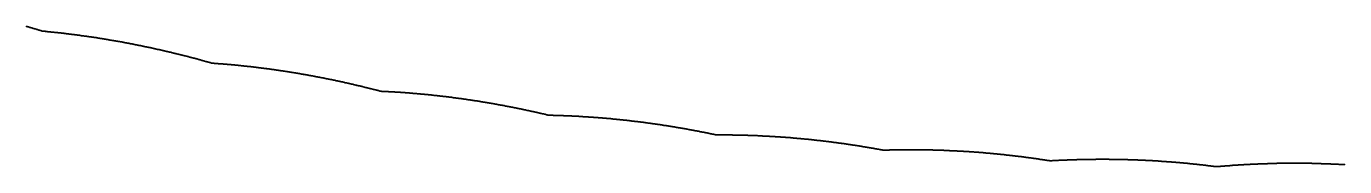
# Model space of a CAD drawing. Header units: metres. Extents: x 0 to 360, y 49 to 117.
# Drawn here: x 236.25 to 247.49, y 62.58 to 63.78 of the extents above; entities that cross this region are included whole.
import ezdxf

# ---------------------------------------------------------------- set-up
doc = ezdxf.new("R2010")
doc.units = ezdxf.units.M

msp = doc.modelspace()

# ---------------------------------------------------------------- linework, layer by layer
for p in [(236.249, 63.778), (236.254, 63.777), (236.26, 63.775), (236.266, 63.773), (236.272, 63.772), (236.278, 63.77), (236.284, 63.768), (236.29, 63.766), (236.296, 63.765), (236.302, 63.763), (236.307, 63.761), (236.313, 63.759), (236.319, 63.758), (236.325, 63.756), (236.331, 63.754), (236.337, 63.752), (236.343, 63.751), (236.349, 63.749), (236.355, 63.747), (236.36, 63.745), (236.366, 63.744), (236.372, 63.742), (236.378, 63.74), (236.384, 63.738), (236.39, 63.737), (236.396, 63.737), (236.402, 63.736), (236.408, 63.736), (236.413, 63.735), (236.419, 63.734), (236.425, 63.734), (236.431, 63.733), (236.437, 63.733), (236.443, 63.732), (236.449, 63.732), (236.455, 63.731), (236.461, 63.73), (236.466, 63.73), (236.472, 63.729), (236.478, 63.729), (236.484, 63.728), (236.49, 63.727), (236.496, 63.727), (236.502, 63.726), (236.508, 63.725), (236.514, 63.725), (236.519, 63.724), (236.525, 63.723), (236.531, 63.723), (236.537, 63.722), (236.543, 63.722), (236.549, 63.721), (236.555, 63.72), (236.561, 63.719), (236.567, 63.719), (236.572, 63.718), (236.578, 63.717), (236.584, 63.717), (236.59, 63.716), (236.596, 63.715), (236.602, 63.715), (236.608, 63.714), (236.614, 63.713), (236.62, 63.712), (236.625, 63.712), (236.631, 63.711), (236.637, 63.71), (236.643, 63.71), (236.649, 63.709), (236.655, 63.708), (236.661, 63.707), (236.667, 63.707), (236.673, 63.706), (236.679, 63.705), (236.684, 63.704), (236.69, 63.703), (236.696, 63.703), (236.702, 63.702), (236.708, 63.701), (236.714, 63.7), (236.72, 63.699), (236.726, 63.699), (236.732, 63.698), (236.737, 63.697), (236.743, 63.696), (236.749, 63.695), (236.755, 63.695), (236.761, 63.694), (236.767, 63.693), (236.773, 63.692), (236.779, 63.691), (236.785, 63.69), (236.79, 63.689), (236.796, 63.689), (236.802, 63.688), (236.808, 63.687), (236.814, 63.686), (236.82, 63.685), (236.826, 63.684), (236.832, 63.683), (236.838, 63.682), (236.843, 63.682), (236.849, 63.681), (236.855, 63.68), (236.861, 63.679), (236.867, 63.678), (236.873, 63.677), (236.879, 63.676), (236.885, 63.675), (236.891, 63.674), (236.897, 63.673), (236.902, 63.672), (236.908, 63.671), (236.914, 63.67), (236.92, 63.669), (236.926, 63.668), (236.932, 63.667), (236.938, 63.666), (236.944, 63.665), (236.95, 63.664), (236.955, 63.663), (236.961, 63.662), (236.967, 63.661), (236.973, 63.66), (236.979, 63.659), (236.985, 63.658), (236.991, 63.657), (236.997, 63.656), (237.003, 63.655), (237.009, 63.654), (237.014, 63.653), (237.02, 63.652), (237.026, 63.651), (237.032, 63.65), (237.038, 63.649), (237.044, 63.648), (237.05, 63.647), (237.056, 63.646), (237.062, 63.645), (237.067, 63.644), (237.073, 63.643), (237.079, 63.642), (237.085, 63.64), (237.091, 63.639), (237.097, 63.638), (237.103, 63.637), (237.109, 63.636), (237.115, 63.635), (237.121, 63.634), (237.126, 63.633), (237.132, 63.632), (237.138, 63.63), (237.144, 63.629), (237.15, 63.628), (237.156, 63.627), (237.162, 63.626), (237.168, 63.625), (237.174, 63.624), (237.179, 63.622), (237.185, 63.621), (237.191, 63.62), (237.197, 63.619), (237.203, 63.618), (237.209, 63.616), (237.215, 63.615), (237.221, 63.614), (237.227, 63.613), (237.233, 63.612), (237.238, 63.61), (237.244, 63.609), (237.25, 63.608), (237.256, 63.607), (237.262, 63.605), (237.268, 63.604), (237.274, 63.603), (237.28, 63.602), (237.286, 63.6), (237.292, 63.599), (237.297, 63.598), (237.303, 63.597), (237.309, 63.595), (237.315, 63.594), (237.321, 63.593), (237.327, 63.592), (237.333, 63.59), (237.339, 63.589), (237.345, 63.588), (237.35, 63.586), (237.356, 63.585), (237.362, 63.584), (237.368, 63.582), (237.374, 63.581), (237.38, 63.58), (237.386, 63.578), (237.392, 63.577), (237.398, 63.576), (237.404, 63.574), (237.409, 63.573), (237.415, 63.572), (237.421, 63.57), (237.427, 63.569), (237.433, 63.568), (237.439, 63.566), (237.445, 63.565), (237.451, 63.564), (237.457, 63.562), (237.463, 63.561), (237.468, 63.559), (237.474, 63.558), (237.48, 63.557), (237.486, 63.555), (237.492, 63.554), (237.498, 63.552), (237.504, 63.551), (237.51, 63.549), (237.516, 63.548), (237.522, 63.547), (237.527, 63.545), (237.533, 63.544), (237.539, 63.542), (237.545, 63.541), (237.551, 63.539), (237.557, 63.538), (237.563, 63.536), (237.569, 63.535), (237.575, 63.533), (237.58, 63.532), (237.586, 63.53), (237.592, 63.529), (237.598, 63.527), (237.604, 63.526), (237.61, 63.524), (237.616, 63.523), (237.622, 63.521), (237.628, 63.52), (237.634, 63.518), (237.639, 63.517), (237.645, 63.515), (237.651, 63.514), (237.657, 63.512), (237.663, 63.511), (237.669, 63.509), (237.675, 63.508), (237.681, 63.506), (237.687, 63.504), (237.693, 63.503), (237.698, 63.501), (237.704, 63.5), (237.71, 63.498), (237.716, 63.496), (237.722, 63.495), (237.728, 63.493), (237.734, 63.492), (237.74, 63.49), (237.746, 63.488), (237.752, 63.487), (237.757, 63.485), (237.763, 63.484), (237.769, 63.482), (237.775, 63.48), (237.781, 63.479), (237.787, 63.477), (237.793, 63.475), (237.799, 63.474), (237.805, 63.472), (237.811, 63.47), (237.816, 63.469), (237.822, 63.467), (237.828, 63.465), (237.834, 63.464), (237.84, 63.464), (237.846, 63.464), (237.852, 63.463), (237.858, 63.463), (237.864, 63.462), (237.87, 63.462), (237.875, 63.461), (237.881, 63.461), (237.887, 63.46), (237.893, 63.46), (237.899, 63.46), (237.905, 63.459), (237.911, 63.459), (237.917, 63.458), (237.923, 63.458), (237.929, 63.457), (237.934, 63.457), (237.94, 63.456), (237.946, 63.456), (237.952, 63.455), (237.958, 63.455), (237.964, 63.454), (237.97, 63.454), (237.976, 63.453), (237.982, 63.453), (237.988, 63.452), (237.993, 63.452), (237.999, 63.451), (238.005, 63.45), (238.011, 63.45), (238.017, 63.449), (238.023, 63.449), (238.029, 63.448), (238.035, 63.448), (238.041, 63.447), (238.047, 63.447), (238.053, 63.446), (238.058, 63.445), (238.064, 63.445), (238.07, 63.444), (238.076, 63.444), (238.082, 63.443), (238.088, 63.442), (238.094, 63.442), (238.1, 63.441), (238.106, 63.44), (238.112, 63.44), (238.117, 63.439), (238.123, 63.439), (238.129, 63.438), (238.135, 63.437), (238.141, 63.437), (238.147, 63.436), (238.153, 63.435), (238.159, 63.435), (238.165, 63.434), (238.171, 63.433), (238.176, 63.433), (238.182, 63.432), (238.188, 63.431), (238.194, 63.43), (238.2, 63.43), (238.206, 63.429), (238.212, 63.428), (238.218, 63.428), (238.224, 63.427), (238.23, 63.426), (238.236, 63.425), (238.241, 63.425), (238.247, 63.424), (238.253, 63.423), (238.259, 63.422), (238.265, 63.422), (238.271, 63.421), (238.277, 63.42), (238.283, 63.419), (238.289, 63.419), (238.295, 63.418), (238.3, 63.417), (238.306, 63.416), (238.312, 63.416), (238.318, 63.415), (238.324, 63.414), (238.33, 63.413), (238.336, 63.412), (238.342, 63.411), (238.348, 63.411), (238.354, 63.41), (238.36, 63.409), (238.365, 63.408), (238.371, 63.407), (238.377, 63.407), (238.383, 63.406), (238.389, 63.405), (238.395, 63.404), (238.401, 63.403), (238.407, 63.402), (238.413, 63.401), (238.419, 63.4), (238.424, 63.4), (238.43, 63.399), (238.436, 63.398), (238.442, 63.397), (238.448, 63.396), (238.454, 63.395), (238.46, 63.394), (238.466, 63.393), (238.472, 63.392), (238.478, 63.391), (238.484, 63.391), (238.489, 63.39), (238.495, 63.389), (238.501, 63.388), (238.507, 63.387), (238.513, 63.386), (238.519, 63.385), (238.525, 63.384), (238.531, 63.383), (238.537, 63.382), (238.543, 63.381), (238.548, 63.38), (238.554, 63.379), (238.56, 63.378), (238.566, 63.377), (238.572, 63.376), (238.578, 63.375), (238.584, 63.374), (238.59, 63.373), (238.596, 63.372), (238.602, 63.371), (238.608, 63.37), (238.613, 63.369), (238.619, 63.368), (238.625, 63.367), (238.631, 63.366), (238.637, 63.365), (238.643, 63.364), (238.649, 63.363), (238.655, 63.362), (238.661, 63.36), (238.667, 63.359), (238.673, 63.358), (238.678, 63.357), (238.684, 63.356), (238.69, 63.355), (238.696, 63.354), (238.702, 63.353), (238.708, 63.352), (238.714, 63.351), (238.72, 63.349), (238.726, 63.348), (238.732, 63.347), (238.738, 63.346), (238.743, 63.345), (238.749, 63.344), (238.755, 63.343), (238.761, 63.342), (238.767, 63.34), (238.773, 63.339), (238.779, 63.338), (238.785, 63.337), (238.791, 63.336), (238.797, 63.335), (238.803, 63.333), (238.808, 63.332), (238.814, 63.331), (238.82, 63.33), (238.826, 63.329), (238.832, 63.327), (238.838, 63.326), (238.844, 63.325), (238.85, 63.324), (238.856, 63.322), (238.862, 63.321), (238.868, 63.32), (238.873, 63.319), (238.879, 63.318), (238.885, 63.316), (238.891, 63.315), (238.897, 63.314), (238.903, 63.313), (238.909, 63.311), (238.915, 63.31), (238.921, 63.309), (238.927, 63.307), (238.933, 63.306), (238.938, 63.305), (238.944, 63.304), (238.95, 63.302), (238.956, 63.301), (238.962, 63.3), (238.968, 63.298), (238.974, 63.297), (238.98, 63.296), (238.986, 63.294), (238.992, 63.293), (238.998, 63.292), (239.003, 63.29), (239.009, 63.289), (239.015, 63.288), (239.021, 63.286), (239.027, 63.285), (239.033, 63.284), (239.039, 63.282), (239.045, 63.281), (239.051, 63.279), (239.057, 63.278), (239.063, 63.277), (239.068, 63.275), (239.074, 63.274), (239.08, 63.272), (239.086, 63.271), (239.092, 63.27), (239.098, 63.268), (239.104, 63.267), (239.11, 63.265), (239.116, 63.264), (239.122, 63.263), (239.128, 63.261), (239.133, 63.26), (239.139, 63.258), (239.145, 63.257), (239.151, 63.255), (239.157, 63.254), (239.163, 63.252), (239.169, 63.251), (239.175, 63.249), (239.181, 63.248), (239.187, 63.246), (239.193, 63.245), (239.199, 63.243), (239.204, 63.242), (239.21, 63.24), (239.216, 63.239), (239.222, 63.237), (239.228, 63.236), (239.234, 63.234), (239.24, 63.233), (239.246, 63.231), (239.252, 63.23), (239.258, 63.228), (239.264, 63.227), (239.269, 63.225), (239.275, 63.225), (239.281, 63.224), (239.287, 63.224), (239.293, 63.224), (239.299, 63.224), (239.305, 63.223), (239.311, 63.223), (239.317, 63.223), (239.323, 63.222), (239.329, 63.222), (239.334, 63.222), (239.34, 63.221), (239.346, 63.221), (239.352, 63.221), (239.358, 63.22), (239.364, 63.22), (239.37, 63.22), (239.376, 63.219), (239.382, 63.219), (239.388, 63.219), (239.394, 63.218), (239.4, 63.218), (239.405, 63.218), (239.411, 63.217), (239.417, 63.217), (239.423, 63.216), (239.429, 63.216), (239.435, 63.216), (239.441, 63.215), (239.447, 63.215), (239.453, 63.214), (239.459, 63.214), (239.465, 63.214), (239.471, 63.213), (239.476, 63.213), (239.482, 63.212), (239.488, 63.212), (239.494, 63.211), (239.5, 63.211), (239.506, 63.21), (239.512, 63.21), (239.518, 63.209), (239.524, 63.209), (239.53, 63.209), (239.536, 63.208), (239.541, 63.208), (239.547, 63.207), (239.553, 63.207), (239.559, 63.206), (239.565, 63.206), (239.571, 63.205), (239.577, 63.205), (239.583, 63.204), (239.589, 63.203), (239.595, 63.203), (239.601, 63.202), (239.607, 63.202), (239.612, 63.201), (239.618, 63.201), (239.624, 63.2), (239.63, 63.2), (239.636, 63.199), (239.642, 63.199), (239.648, 63.198), (239.654, 63.197), (239.66, 63.197), (239.666, 63.196), (239.672, 63.196), (239.678, 63.195), (239.683, 63.194), (239.689, 63.194), (239.695, 63.193), (239.701, 63.193), (239.707, 63.192), (239.713, 63.191), (239.719, 63.191), (239.725, 63.19), (239.731, 63.189), (239.737, 63.189), (239.743, 63.188), (239.749, 63.188), (239.754, 63.187), (239.76, 63.186), (239.766, 63.186), (239.772, 63.185), (239.778, 63.184), (239.784, 63.184), (239.79, 63.183), (239.796, 63.182), (239.802, 63.181), (239.808, 63.181), (239.814, 63.18), (239.82, 63.179), (239.825, 63.179), (239.831, 63.178), (239.837, 63.177), (239.843, 63.176), (239.849, 63.176), (239.855, 63.175), (239.861, 63.174), (239.867, 63.173), (239.873, 63.173), (239.879, 63.172), (239.885, 63.171), (239.891, 63.17), (239.896, 63.17), (239.902, 63.169), (239.908, 63.168), (239.914, 63.167), (239.92, 63.167), (239.926, 63.166), (239.932, 63.165), (239.938, 63.164), (239.944, 63.163), (239.95, 63.163), (239.956, 63.162), (239.962, 63.161), (239.967, 63.16), (239.973, 63.159), (239.979, 63.158), (239.985, 63.158), (239.991, 63.157), (239.997, 63.156), (240.003, 63.155), (240.009, 63.154), (240.015, 63.153), (240.021, 63.152), (240.027, 63.152), (240.033, 63.151), (240.039, 63.15), (240.044, 63.149), (240.05, 63.148), (240.056, 63.147), (240.062, 63.146), (240.068, 63.145), (240.074, 63.144), (240.08, 63.143), (240.086, 63.142), (240.092, 63.142), (240.098, 63.141), (240.104, 63.14), (240.11, 63.139), (240.115, 63.138), (240.121, 63.137), (240.127, 63.136), (240.133, 63.135), (240.139, 63.134), (240.145, 63.133), (240.151, 63.132), (240.157, 63.131), (240.163, 63.13), (240.169, 63.129), (240.175, 63.128), (240.181, 63.127), (240.187, 63.126), (240.192, 63.125), (240.198, 63.124), (240.204, 63.123), (240.21, 63.122), (240.216, 63.121), (240.222, 63.12), (240.228, 63.119), (240.234, 63.118), (240.24, 63.117), (240.246, 63.116), (240.252, 63.115), (240.258, 63.114), (240.264, 63.113), (240.269, 63.112), (240.275, 63.11), (240.281, 63.109), (240.287, 63.108), (240.293, 63.107), (240.299, 63.106), (240.305, 63.105), (240.311, 63.104), (240.317, 63.103), (240.323, 63.102), (240.329, 63.101), (240.335, 63.099), (240.34, 63.098), (240.346, 63.097), (240.352, 63.096), (240.358, 63.095), (240.364, 63.094), (240.37, 63.093), (240.376, 63.092), (240.382, 63.09), (240.388, 63.089), (240.394, 63.088), (240.4, 63.087), (240.406, 63.086), (240.412, 63.084), (240.417, 63.083), (240.423, 63.082), (240.429, 63.081), (240.435, 63.08), (240.441, 63.079), (240.447, 63.077), (240.453, 63.076), (240.459, 63.075), (240.465, 63.074), (240.471, 63.072), (240.477, 63.071), (240.483, 63.07), (240.489, 63.069), (240.494, 63.067), (240.5, 63.066), (240.506, 63.065), (240.512, 63.064), (240.518, 63.062), (240.524, 63.061), (240.53, 63.06), (240.536, 63.059), (240.542, 63.057), (240.548, 63.056), (240.554, 63.055), (240.56, 63.053), (240.566, 63.052), (240.571, 63.051), (240.577, 63.05), (240.583, 63.048), (240.589, 63.047), (240.595, 63.046), (240.601, 63.044), (240.607, 63.043), (240.613, 63.042), (240.619, 63.04), (240.625, 63.039), (240.631, 63.037), (240.637, 63.036), (240.643, 63.035), (240.649, 63.033), (240.654, 63.032), (240.66, 63.031), (240.666, 63.029), (240.672, 63.028), (240.678, 63.026), (240.684, 63.025), (240.69, 63.024), (240.696, 63.022), (240.702, 63.021), (240.708, 63.02), (240.714, 63.02), (240.72, 63.02), (240.726, 63.02), (240.731, 63.02), (240.737, 63.02), (240.743, 63.019), (240.749, 63.019), (240.755, 63.019), (240.761, 63.019), (240.767, 63.019), (240.773, 63.019), (240.779, 63.018), (240.785, 63.018), (240.791, 63.018), (240.797, 63.018), (240.803, 63.018), (240.808, 63.017), (240.814, 63.017), (240.82, 63.017), (240.826, 63.017), (240.832, 63.016), (240.838, 63.016), (240.844, 63.016), (240.85, 63.016), (240.856, 63.016), (240.862, 63.015), (240.868, 63.015), (240.874, 63.015), (240.88, 63.015), (240.886, 63.014), (240.891, 63.014), (240.897, 63.014), (240.903, 63.013), (240.909, 63.013), (240.915, 63.013), (240.921, 63.013), (240.927, 63.012), (240.933, 63.012), (240.939, 63.012), (240.945, 63.011), (240.951, 63.011), (240.957, 63.011), (240.963, 63.01), (240.969, 63.01), (240.974, 63.01), (240.98, 63.009), (240.986, 63.009), (240.992, 63.009), (240.998, 63.008), (241.004, 63.008), (241.01, 63.008), (241.016, 63.007), (241.022, 63.007), (241.028, 63.006), (241.034, 63.006), (241.04, 63.006), (241.046, 63.005), (241.052, 63.005), (241.057, 63.004), (241.063, 63.004), (241.069, 63.004), (241.075, 63.003), (241.081, 63.003), (241.087, 63.002), (241.093, 63.002), (241.099, 63.001), (241.105, 63.001), (241.111, 63.001), (241.117, 63), (241.123, 63), (241.129, 62.999), (241.135, 62.999), (241.14, 62.998), (241.146, 62.998), (241.152, 62.997), (241.158, 62.997), (241.164, 62.996), (241.17, 62.996), (241.176, 62.995), (241.182, 62.995), (241.188, 62.994), (241.194, 62.994), (241.2, 62.993), (241.206, 62.993), (241.212, 62.992), (241.218, 62.992), (241.223, 62.991), (241.229, 62.991), (241.235, 62.99), (241.241, 62.989), (241.247, 62.989), (241.253, 62.988), (241.259, 62.988), (241.265, 62.987), (241.271, 62.987), (241.277, 62.986), (241.283, 62.985), (241.289, 62.985), (241.295, 62.984), (241.301, 62.984), (241.306, 62.983), (241.312, 62.982), (241.318, 62.982), (241.324, 62.981), (241.33, 62.981), (241.336, 62.98), (241.342, 62.979), (241.348, 62.979), (241.354, 62.978), (241.36, 62.977), (241.366, 62.977), (241.372, 62.976), (241.378, 62.975), (241.384, 62.975), (241.39, 62.974), (241.395, 62.973), (241.401, 62.973), (241.407, 62.972), (241.413, 62.971), (241.419, 62.971), (241.425, 62.97), (241.431, 62.969), (241.437, 62.968), (241.443, 62.968), (241.449, 62.967), (241.455, 62.966), (241.461, 62.966), (241.467, 62.965), (241.473, 62.964), (241.479, 62.963), (241.484, 62.963), (241.49, 62.962), (241.496, 62.961), (241.502, 62.96), (241.508, 62.96), (241.514, 62.959), (241.52, 62.958), (241.526, 62.957), (241.532, 62.956), (241.538, 62.956), (241.544, 62.955), (241.55, 62.954), (241.556, 62.953), (241.562, 62.952), (241.568, 62.952), (241.573, 62.951), (241.579, 62.95), (241.585, 62.949), (241.591, 62.948), (241.597, 62.947), (241.603, 62.947), (241.609, 62.946), (241.615, 62.945), (241.621, 62.944), (241.627, 62.943), (241.633, 62.942), (241.639, 62.941), (241.645, 62.941), (241.651, 62.94), (241.657, 62.939), (241.662, 62.938), (241.668, 62.937), (241.674, 62.936), (241.68, 62.935), (241.686, 62.934), (241.692, 62.933), (241.698, 62.932), (241.704, 62.932), (241.71, 62.931), (241.716, 62.93), (241.722, 62.929), (241.728, 62.928), (241.734, 62.927), (241.74, 62.926), (241.746, 62.925), (241.751, 62.924), (241.757, 62.923), (241.763, 62.922), (241.769, 62.921), (241.775, 62.92), (241.781, 62.919), (241.787, 62.918), (241.793, 62.917), (241.799, 62.916), (241.805, 62.915), (241.811, 62.914), (241.817, 62.913), (241.823, 62.912), (241.829, 62.911), (241.835, 62.91), (241.841, 62.909), (241.846, 62.908), (241.852, 62.907), (241.858, 62.906), (241.864, 62.905), (241.87, 62.904), (241.876, 62.903), (241.882, 62.902), (241.888, 62.901), (241.894, 62.899), (241.9, 62.898), (241.906, 62.897), (241.912, 62.896), (241.918, 62.895), (241.924, 62.894), (241.93, 62.893), (241.936, 62.892), (241.941, 62.891), (241.947, 62.89), (241.953, 62.888), (241.959, 62.887), (241.965, 62.886), (241.971, 62.885), (241.977, 62.884), (241.983, 62.883), (241.989, 62.882), (241.995, 62.88), (242.001, 62.879), (242.007, 62.878), (242.013, 62.877), (242.019, 62.876), (242.025, 62.875), (242.031, 62.873), (242.036, 62.872), (242.042, 62.871), (242.048, 62.87), (242.054, 62.869), (242.06, 62.867), (242.066, 62.866), (242.072, 62.865), (242.078, 62.864), (242.084, 62.863), (242.09, 62.861), (242.096, 62.86), (242.102, 62.859), (242.108, 62.858), (242.114, 62.856), (242.12, 62.855), (242.126, 62.854), (242.131, 62.853), (242.137, 62.852), (242.143, 62.852), (242.149, 62.852), (242.155, 62.852), (242.161, 62.852), (242.167, 62.852), (242.173, 62.852), (242.179, 62.852), (242.185, 62.852), (242.191, 62.852), (242.197, 62.852), (242.203, 62.852), (242.209, 62.852), (242.215, 62.852), (242.221, 62.852), (242.226, 62.852), (242.232, 62.852), (242.238, 62.852), (242.244, 62.852), (242.25, 62.852), (242.256, 62.852), (242.262, 62.852), (242.268, 62.852), (242.274, 62.851), (242.28, 62.851), (242.286, 62.851), (242.292, 62.851), (242.298, 62.851), (242.304, 62.851), (242.31, 62.851), (242.316, 62.851), (242.322, 62.851), (242.327, 62.851), (242.333, 62.85), (242.339, 62.85), (242.345, 62.85), (242.351, 62.85), (242.357, 62.85), (242.363, 62.85), (242.369, 62.85), (242.375, 62.849), (242.381, 62.849), (242.387, 62.849), (242.393, 62.849), (242.399, 62.849), (242.405, 62.848), (242.411, 62.848), (242.417, 62.848), (242.423, 62.848), (242.428, 62.848), (242.434, 62.847), (242.44, 62.847), (242.446, 62.847), (242.452, 62.847), (242.458, 62.847), (242.464, 62.846), (242.47, 62.846), (242.476, 62.846), (242.482, 62.846), (242.488, 62.845), (242.494, 62.845), (242.5, 62.845), (242.506, 62.845), (242.512, 62.844), (242.518, 62.844), (242.524, 62.844), (242.53, 62.843), (242.535, 62.843), (242.541, 62.843), (242.547, 62.843), (242.553, 62.842), (242.559, 62.842), (242.565, 62.842), (242.571, 62.841), (242.577, 62.841), (242.583, 62.841), (242.589, 62.84), (242.595, 62.84), (242.601, 62.84), (242.607, 62.839), (242.613, 62.839), (242.619, 62.839), (242.625, 62.838), (242.631, 62.838), (242.637, 62.837), (242.642, 62.837), (242.648, 62.837), (242.654, 62.836), (242.66, 62.836), (242.666, 62.836), (242.672, 62.835), (242.678, 62.835), (242.684, 62.834), (242.69, 62.834), (242.696, 62.833), (242.702, 62.833), (242.708, 62.833), (242.714, 62.832), (242.72, 62.832), (242.726, 62.831), (242.732, 62.831), (242.738, 62.83), (242.744, 62.83), (242.749, 62.829), (242.755, 62.829), (242.761, 62.829), (242.767, 62.828), (242.773, 62.828), (242.779, 62.827), (242.785, 62.827), (242.791, 62.826), (242.797, 62.826), (242.803, 62.825), (242.809, 62.825), (242.815, 62.824), (242.821, 62.823), (242.827, 62.823), (242.833, 62.822), (242.839, 62.822), (242.845, 62.821), (242.851, 62.821), (242.856, 62.82), (242.862, 62.82), (242.868, 62.819), (242.874, 62.819), (242.88, 62.818), (242.886, 62.817), (242.892, 62.817), (242.898, 62.816), (242.904, 62.816), (242.91, 62.815), (242.916, 62.815), (242.922, 62.814), (242.928, 62.813), (242.934, 62.813), (242.94, 62.812), (242.946, 62.811), (242.952, 62.811), (242.958, 62.81), (242.964, 62.81), (242.969, 62.809), (242.975, 62.808), (242.981, 62.808), (242.987, 62.807), (242.993, 62.806), (242.999, 62.806), (243.005, 62.805), (243.011, 62.804), (243.017, 62.804), (243.023, 62.803), (243.029, 62.802), (243.035, 62.802), (243.041, 62.801), (243.047, 62.8), (243.053, 62.799), (243.059, 62.799), (243.065, 62.798), (243.071, 62.797), (243.077, 62.797), (243.082, 62.796), (243.088, 62.795), (243.094, 62.794), (243.1, 62.794), (243.106, 62.793), (243.112, 62.792), (243.118, 62.791), (243.124, 62.791), (243.13, 62.79), (243.136, 62.789), (243.142, 62.788), (243.148, 62.787), (243.154, 62.787), (243.16, 62.786), (243.166, 62.785), (243.172, 62.784), (243.178, 62.783), (243.184, 62.783), (243.19, 62.782), (243.196, 62.781), (243.201, 62.78), (243.207, 62.779), (243.213, 62.779), (243.219, 62.778), (243.225, 62.777), (243.231, 62.776), (243.237, 62.775), (243.243, 62.774), (243.249, 62.773), (243.255, 62.773), (243.261, 62.772), (243.267, 62.771), (243.273, 62.77), (243.279, 62.769), (243.285, 62.768), (243.291, 62.767), (243.297, 62.766), (243.303, 62.765), (243.309, 62.765), (243.315, 62.764), (243.32, 62.763), (243.326, 62.762), (243.332, 62.761), (243.338, 62.76), (243.344, 62.759), (243.35, 62.758), (243.356, 62.757), (243.362, 62.756), (243.368, 62.755), (243.374, 62.754), (243.38, 62.753), (243.386, 62.752), (243.392, 62.751), (243.398, 62.75), (243.404, 62.749), (243.41, 62.748), (243.416, 62.747), (243.422, 62.746), (243.428, 62.745), (243.434, 62.744), (243.44, 62.743), (243.445, 62.742), (243.451, 62.741), (243.457, 62.74), (243.463, 62.739), (243.469, 62.738), (243.475, 62.737), (243.481, 62.736), (243.487, 62.735), (243.493, 62.734), (243.499, 62.733), (243.505, 62.732), (243.511, 62.731), (243.517, 62.73), (243.523, 62.729), (243.529, 62.727), (243.535, 62.726), (243.541, 62.725), (243.547, 62.724), (243.553, 62.723), (243.559, 62.722), (243.565, 62.722), (243.57, 62.722), (243.576, 62.723), (243.582, 62.723), (243.588, 62.723), (243.594, 62.723), (243.6, 62.723), (243.606, 62.723), (243.612, 62.724), (243.618, 62.724), (243.624, 62.724), (243.63, 62.724), (243.636, 62.724), (243.642, 62.724), (243.648, 62.724), (243.654, 62.724), (243.66, 62.725), (243.666, 62.725), (243.672, 62.725), (243.678, 62.725), (243.684, 62.725), (243.69, 62.725), (243.696, 62.725), (243.701, 62.725), (243.707, 62.725), (243.713, 62.725), (243.719, 62.725), (243.725, 62.725), (243.731, 62.726), (243.737, 62.726), (243.743, 62.726), (243.749, 62.726), (243.755, 62.726), (243.761, 62.726), (243.767, 62.726), (243.773, 62.726), (243.779, 62.726), (243.785, 62.726), (243.791, 62.726), (243.797, 62.726), (243.803, 62.726), (243.809, 62.726), (243.815, 62.726), (243.821, 62.726), (243.827, 62.726), (243.833, 62.726), (243.838, 62.726), (243.844, 62.726), (243.85, 62.726), (243.856, 62.726), (243.862, 62.725), (243.868, 62.725), (243.874, 62.725), (243.88, 62.725), (243.886, 62.725), (243.892, 62.725), (243.898, 62.725), (243.904, 62.725), (243.91, 62.725), (243.916, 62.725), (243.922, 62.725), (243.928, 62.725), (243.934, 62.724), (243.94, 62.724), (243.946, 62.724), (243.952, 62.724), (243.958, 62.724), (243.964, 62.724), (243.97, 62.724), (243.975, 62.724), (243.981, 62.723), (243.987, 62.723), (243.993, 62.723), (243.999, 62.723), (244.005, 62.723), (244.011, 62.723), (244.017, 62.722), (244.023, 62.722), (244.029, 62.722), (244.035, 62.722), (244.041, 62.722), (244.047, 62.721), (244.053, 62.721), (244.059, 62.721), (244.065, 62.721), (244.071, 62.721), (244.077, 62.72), (244.083, 62.72), (244.089, 62.72), (244.095, 62.72), (244.101, 62.719), (244.107, 62.719), (244.113, 62.719), (244.119, 62.719), (244.124, 62.718), (244.13, 62.718), (244.136, 62.718), (244.142, 62.718), (244.148, 62.717), (244.154, 62.717), (244.16, 62.717), (244.166, 62.716), (244.172, 62.716), (244.178, 62.716), (244.184, 62.716), (244.19, 62.715), (244.196, 62.715), (244.202, 62.715), (244.208, 62.714), (244.214, 62.714), (244.22, 62.714), (244.226, 62.713), (244.232, 62.713), (244.238, 62.713), (244.244, 62.712), (244.25, 62.712), (244.256, 62.711), (244.262, 62.711), (244.268, 62.711), (244.273, 62.71), (244.279, 62.71), (244.285, 62.71), (244.291, 62.709), (244.297, 62.709), (244.303, 62.708), (244.309, 62.708), (244.315, 62.707), (244.321, 62.707), (244.327, 62.707), (244.333, 62.706), (244.339, 62.706), (244.345, 62.705), (244.351, 62.705), (244.357, 62.704), (244.363, 62.704), (244.369, 62.704), (244.375, 62.703), (244.381, 62.703), (244.387, 62.702), (244.393, 62.702), (244.399, 62.701), (244.405, 62.701), (244.411, 62.7), (244.417, 62.7), (244.423, 62.699), (244.429, 62.699), (244.434, 62.698), (244.44, 62.698), (244.446, 62.697), (244.452, 62.697), (244.458, 62.696), (244.464, 62.696), (244.47, 62.695), (244.476, 62.694), (244.482, 62.694), (244.488, 62.693), (244.494, 62.693), (244.5, 62.692), (244.506, 62.692), (244.512, 62.691), (244.518, 62.691), (244.524, 62.69), (244.53, 62.689), (244.536, 62.689), (244.542, 62.688), (244.548, 62.688), (244.554, 62.687), (244.56, 62.686), (244.566, 62.686), (244.572, 62.685), (244.578, 62.684), (244.584, 62.684), (244.59, 62.683), (244.596, 62.683), (244.601, 62.682), (244.607, 62.681), (244.613, 62.681), (244.619, 62.68), (244.625, 62.679), (244.631, 62.679), (244.637, 62.678), (244.643, 62.677), (244.649, 62.677), (244.655, 62.676), (244.661, 62.675), (244.667, 62.674), (244.673, 62.674), (244.679, 62.673), (244.685, 62.672), (244.691, 62.672), (244.697, 62.671), (244.703, 62.67), (244.709, 62.669), (244.715, 62.669), (244.721, 62.668), (244.727, 62.667), (244.733, 62.667), (244.739, 62.666), (244.745, 62.665), (244.751, 62.664), (244.757, 62.663), (244.763, 62.663), (244.769, 62.662), (244.775, 62.661), (244.78, 62.66), (244.786, 62.66), (244.792, 62.659), (244.798, 62.658), (244.804, 62.657), (244.81, 62.656), (244.816, 62.656), (244.822, 62.655), (244.828, 62.654), (244.834, 62.653), (244.84, 62.652), (244.846, 62.651), (244.852, 62.651), (244.858, 62.65), (244.864, 62.649), (244.87, 62.648), (244.876, 62.647), (244.882, 62.646), (244.888, 62.645), (244.894, 62.644), (244.9, 62.644), (244.906, 62.643), (244.912, 62.642), (244.918, 62.641), (244.924, 62.64), (244.93, 62.639), (244.936, 62.638), (244.942, 62.637), (244.948, 62.636), (244.954, 62.635), (244.96, 62.634), (244.965, 62.634), (244.971, 62.633), (244.977, 62.632), (244.983, 62.632), (244.989, 62.632), (244.995, 62.632), (245.001, 62.633), (245.007, 62.633), (245.013, 62.633), (245.019, 62.634), (245.025, 62.634), (245.031, 62.634), (245.037, 62.635), (245.043, 62.635), (245.049, 62.635), (245.055, 62.636), (245.061, 62.636), (245.067, 62.636), (245.073, 62.636), (245.079, 62.637), (245.085, 62.637), (245.091, 62.637), (245.097, 62.637), (245.103, 62.638), (245.109, 62.638), (245.115, 62.638), (245.121, 62.638), (245.127, 62.639), (245.133, 62.639), (245.139, 62.639), (245.145, 62.639), (245.151, 62.64), (245.157, 62.64), (245.162, 62.64), (245.168, 62.64), (245.174, 62.64), (245.18, 62.641), (245.186, 62.641), (245.192, 62.641), (245.198, 62.641), (245.204, 62.641), (245.21, 62.642), (245.216, 62.642), (245.222, 62.642), (245.228, 62.642), (245.234, 62.642), (245.24, 62.642), (245.246, 62.643), (245.252, 62.643), (245.258, 62.643), (245.264, 62.643), (245.27, 62.643), (245.276, 62.643), (245.282, 62.643), (245.288, 62.643), (245.294, 62.644), (245.3, 62.644), (245.306, 62.644), (245.312, 62.644), (245.318, 62.644), (245.324, 62.644), (245.33, 62.644), (245.336, 62.644), (245.342, 62.644), (245.348, 62.644), (245.354, 62.644), (245.36, 62.644), (245.366, 62.644), (245.372, 62.645), (245.378, 62.645), (245.383, 62.645), (245.389, 62.645), (245.395, 62.645), (245.401, 62.645), (245.407, 62.645), (245.413, 62.645), (245.419, 62.645), (245.425, 62.645), (245.431, 62.645), (245.437, 62.645), (245.443, 62.645), (245.449, 62.645), (245.455, 62.645), (245.461, 62.645), (245.467, 62.645), (245.473, 62.645), (245.479, 62.645), (245.485, 62.644), (245.491, 62.644), (245.497, 62.644), (245.503, 62.644), (245.509, 62.644), (245.515, 62.644), (245.521, 62.644), (245.527, 62.644), (245.533, 62.644), (245.539, 62.644), (245.545, 62.644), (245.551, 62.644), (245.557, 62.644), (245.563, 62.643), (245.569, 62.643), (245.575, 62.643), (245.581, 62.643), (245.587, 62.643), (245.593, 62.643), (245.599, 62.643), (245.605, 62.643), (245.611, 62.642), (245.617, 62.642), (245.623, 62.642), (245.628, 62.642), (245.634, 62.642), (245.64, 62.642), (245.646, 62.641), (245.652, 62.641), (245.658, 62.641), (245.664, 62.641), (245.67, 62.641), (245.676, 62.64), (245.682, 62.64), (245.688, 62.64), (245.694, 62.64), (245.7, 62.64), (245.706, 62.639), (245.712, 62.639), (245.718, 62.639), (245.724, 62.639), (245.73, 62.638), (245.736, 62.638), (245.742, 62.638), (245.748, 62.638), (245.754, 62.637), (245.76, 62.637), (245.766, 62.637), (245.772, 62.637), (245.778, 62.636), (245.784, 62.636), (245.79, 62.636), (245.796, 62.635), (245.802, 62.635), (245.808, 62.635), (245.814, 62.635), (245.82, 62.634), (245.826, 62.634), (245.832, 62.634), (245.838, 62.633), (245.844, 62.633), (245.85, 62.633), (245.856, 62.632), (245.862, 62.632), (245.868, 62.632), (245.874, 62.631), (245.88, 62.631), (245.886, 62.63), (245.892, 62.63), (245.898, 62.63), (245.904, 62.629), (245.909, 62.629), (245.915, 62.629), (245.921, 62.628), (245.927, 62.628), (245.933, 62.627), (245.939, 62.627), (245.945, 62.627), (245.951, 62.626), (245.957, 62.626), (245.963, 62.625), (245.969, 62.625), (245.975, 62.624), (245.981, 62.624), (245.987, 62.624), (245.993, 62.623), (245.999, 62.623), (246.005, 62.622), (246.011, 62.622), (246.017, 62.621), (246.023, 62.621), (246.029, 62.62), (246.035, 62.62), (246.041, 62.619), (246.047, 62.619), (246.053, 62.618), (246.059, 62.618), (246.065, 62.617), (246.071, 62.617), (246.077, 62.616), (246.083, 62.616), (246.089, 62.615), (246.095, 62.615), (246.101, 62.614), (246.107, 62.614), (246.113, 62.613), (246.119, 62.612), (246.125, 62.612), (246.131, 62.611), (246.137, 62.611), (246.143, 62.61), (246.149, 62.61), (246.155, 62.609), (246.161, 62.608), (246.167, 62.608), (246.173, 62.607), (246.179, 62.607), (246.185, 62.606), (246.191, 62.605), (246.197, 62.605), (246.203, 62.604), (246.209, 62.604), (246.215, 62.603), (246.221, 62.602), (246.227, 62.602), (246.233, 62.601), (246.239, 62.6), (246.244, 62.6), (246.25, 62.599), (246.256, 62.598), (246.262, 62.598), (246.268, 62.597), (246.274, 62.596), (246.28, 62.596), (246.286, 62.595), (246.292, 62.594), (246.298, 62.594), (246.304, 62.593), (246.31, 62.592), (246.316, 62.592), (246.322, 62.591), (246.328, 62.59), (246.334, 62.589), (246.34, 62.589), (246.346, 62.588), (246.352, 62.587), (246.358, 62.586), (246.364, 62.586), (246.37, 62.585), (246.376, 62.584), (246.382, 62.583), (246.388, 62.583), (246.394, 62.582), (246.4, 62.582), (246.406, 62.582), (246.412, 62.583), (246.418, 62.583), (246.424, 62.584), (246.43, 62.584), (246.436, 62.585), (246.442, 62.585), (246.448, 62.586), (246.454, 62.586), (246.46, 62.587), (246.466, 62.587), (246.472, 62.588), (246.478, 62.588), (246.484, 62.589), (246.49, 62.589), (246.496, 62.59), (246.502, 62.59), (246.508, 62.59), (246.514, 62.591), (246.52, 62.591), (246.526, 62.592), (246.532, 62.592), (246.538, 62.593), (246.544, 62.593), (246.55, 62.593), (246.556, 62.594), (246.562, 62.594), (246.568, 62.595), (246.574, 62.595), (246.58, 62.595), (246.586, 62.596), (246.592, 62.596), (246.598, 62.597), (246.604, 62.597), (246.61, 62.597), (246.616, 62.598), (246.622, 62.598), (246.628, 62.598), (246.634, 62.599), (246.64, 62.599), (246.646, 62.599), (246.652, 62.6), (246.658, 62.6), (246.664, 62.6), (246.67, 62.601), (246.676, 62.601), (246.682, 62.601), (246.688, 62.602), (246.693, 62.602), (246.699, 62.602), (246.705, 62.602), (246.711, 62.603), (246.717, 62.603), (246.723, 62.603), (246.729, 62.604), (246.735, 62.604), (246.741, 62.604), (246.747, 62.604), (246.753, 62.605), (246.759, 62.605), (246.765, 62.605), (246.771, 62.605), (246.777, 62.606), (246.783, 62.606), (246.789, 62.606), (246.795, 62.606), (246.801, 62.606), (246.807, 62.607), (246.813, 62.607), (246.819, 62.607), (246.825, 62.607), (246.831, 62.607), (246.837, 62.608), (246.843, 62.608), (246.849, 62.608), (246.855, 62.608), (246.861, 62.608), (246.867, 62.608), (246.873, 62.609), (246.879, 62.609), (246.885, 62.609), (246.891, 62.609), (246.897, 62.609), (246.903, 62.609), (246.909, 62.609), (246.915, 62.61), (246.921, 62.61), (246.927, 62.61), (246.933, 62.61), (246.939, 62.61), (246.945, 62.61), (246.951, 62.61), (246.957, 62.61), (246.963, 62.61), (246.969, 62.61), (246.975, 62.61), (246.981, 62.611), (246.987, 62.611), (246.993, 62.611), (246.999, 62.611), (247.005, 62.611), (247.011, 62.611), (247.017, 62.611), (247.023, 62.611), (247.029, 62.611), (247.035, 62.611), (247.041, 62.611), (247.047, 62.611), (247.053, 62.611), (247.059, 62.611), (247.065, 62.611), (247.071, 62.611), (247.077, 62.611), (247.083, 62.611), (247.089, 62.611), (247.095, 62.611), (247.101, 62.611), (247.107, 62.611), (247.113, 62.611), (247.119, 62.611), (247.125, 62.611), (247.131, 62.611), (247.137, 62.611), (247.143, 62.611), (247.149, 62.61), (247.155, 62.61), (247.161, 62.61), (247.167, 62.61), (247.173, 62.61), (247.179, 62.61), (247.185, 62.61), (247.191, 62.61), (247.197, 62.61), (247.203, 62.61), (247.209, 62.61), (247.215, 62.609), (247.221, 62.609), (247.227, 62.609), (247.233, 62.609), (247.239, 62.609), (247.245, 62.609), (247.251, 62.609), (247.257, 62.608), (247.263, 62.608), (247.269, 62.608), (247.275, 62.608), (247.281, 62.608), (247.287, 62.608), (247.293, 62.607), (247.299, 62.607), (247.305, 62.607), (247.311, 62.607), (247.317, 62.607), (247.323, 62.606), (247.329, 62.606), (247.335, 62.606), (247.341, 62.606), (247.347, 62.606), (247.353, 62.605), (247.359, 62.605), (247.365, 62.605), (247.371, 62.605), (247.377, 62.604), (247.383, 62.604), (247.389, 62.604), (247.395, 62.604), (247.401, 62.603), (247.407, 62.603), (247.413, 62.603), (247.419, 62.602), (247.425, 62.602), (247.431, 62.602), (247.437, 62.602), (247.443, 62.601), (247.449, 62.601), (247.455, 62.601), (247.461, 62.6), (247.467, 62.6), (247.473, 62.6), (247.479, 62.599), (247.485, 62.599), (247.491, 62.599)]:
    msp.add_point(p)

doc.saveas('drawing.dxf')
